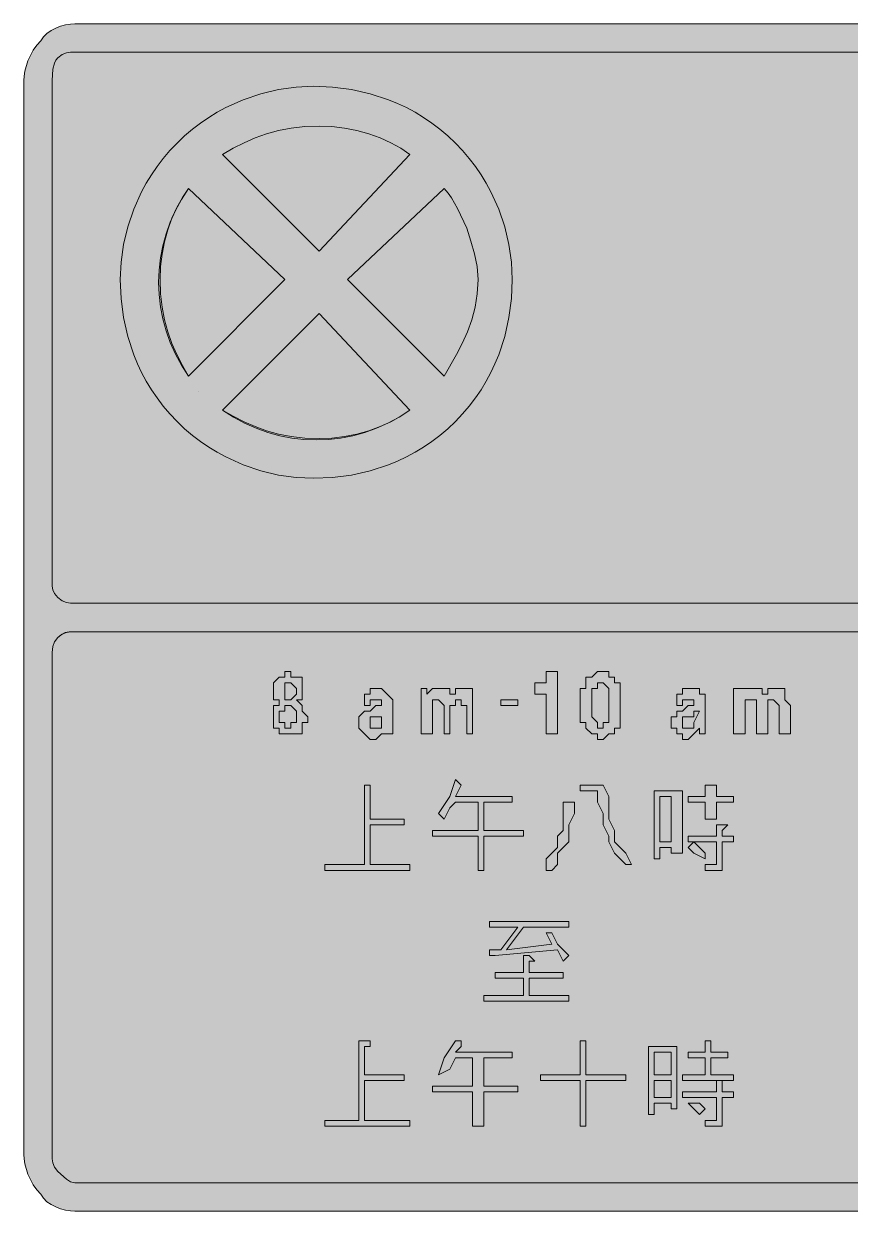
# Model space of a CAD drawing. Header units: metres. Extents: x 76 to 493, y 11 to 261.
# Drawn here: x 76.3 to 250.9, y 10.6 to 261.4 of the extents above; entities that cross this region are included whole.
import ezdxf

# ---------------------------------------------------------------- set-up
doc = ezdxf.new("R2010")
doc.units = ezdxf.units.M
for name, color, linetype, true_color in [('FILL_BLACK_000000', 7, 'Continuous', 0x000000), ('FILL_PINK_E1E1E1', 7, 'Continuous', 0xe1e1e1), ('FILL_WHITE_FFFFFF', 7, 'Continuous', 0xffffff), ('FILL_YELLOW_FFFF00', 7, 'Continuous', 0xffff00), ('STROKE_BLACK_000000', 7, 'Continuous', 0x000000)]:
    doc.layers.add(name, color=color, linetype=linetype, true_color=true_color)

msp = doc.modelspace()

# ---------------------------------------------------------------- hatches: boundary and pattern name
at = {"layer": 'FILL_BLACK_000000', "true_color": 0x000000}
h = msp.add_hatch(color=7, dxfattribs=at)
h.dxf.hatch_style = 1
h.paths.add_polyline_path([(483.18, 261.13), (484.3, 260.85), (485.34, 260.46), (486.33, 259.95), (487.27, 259.33), (489.09, 257.76), (489.93, 256.81), (490.67, 255.77), (491.28, 254.68), (491.79, 253.56), (492.47, 251.35), (492.63, 250.31), (492.69, 249.36), (492.69, 22.56), (492.63, 21.44), (492.47, 20.32), (492.2, 19.22), (491.83, 18.15), (491.36, 17.12), (490.79, 16.13), (490.13, 15.19), (489.39, 14.31), (488.56, 13.5), (487.65, 12.77), (486.66, 12.13), (485.6, 11.59), (484.47, 11.15), (483.27, 10.83), (482.01, 10.63), (480.69, 10.56), (87.09, 10.56), (86.14, 10.62), (85.12, 10.78), (84.07, 11.07), (83.04, 11.46), (82.06, 11.97), (81.18, 12.58), (80.45, 13.32), (79.89, 14.16), (79.05, 15.11), (78.31, 16.15), (77.7, 17.24), (77.19, 18.36), (76.51, 20.57), (76.35, 21.61), (76.29, 22.56), (76.29, 249.36), (76.35, 250.31), (76.51, 251.35), (77.19, 253.56), (77.7, 254.68), (78.31, 255.77), (79.05, 256.81), (79.89, 257.76), (80.45, 258.6), (81.18, 259.33), (82.06, 259.95), (83.04, 260.46), (84.07, 260.85), (85.12, 261.13), (86.14, 261.3), (87.09, 261.36), (480.69, 261.36), (481.99, 261.3), (483.18, 261.13)])
h.paths.add_polyline_path([(82.44, 20.76), (82.8, 19.86), (83.49, 18.96), (85.29, 17.31), (86.19, 16.77), (87.09, 16.56), (480.69, 16.56), (481.78, 16.77), (483.09, 17.31), (484.4, 18.08), (485.49, 18.96), (486.18, 19.86), (486.54, 20.76), (486.67, 21.66), (486.69, 22.56), (486.69, 126.96), (486.69, 129.36), (486, 130.07), (485.64, 130.56), (485.51, 131.05), (485.49, 131.76), (485.09, 131.81), (484.78, 131.95), (484.29, 132.36), (483.8, 132.77), (483.49, 132.91), (483.09, 132.96), (480.69, 132.96), (87.09, 132.96), (86.19, 132.94), (85.29, 132.81), (84.39, 132.45), (83.49, 131.76), (82.8, 130.84), (82.44, 129.81), (82.31, 128.55), (82.29, 126.96), (82.29, 22.56), (82.31, 21.66), (82.44, 20.76)], flags=16)
h.paths.add_polyline_path([(483.8, 139.65), (484.29, 140.01), (484.78, 140.14), (485.49, 140.16), (485.89, 140.66), (486.18, 141.25), (486.54, 142.56), (486.69, 144.96), (486.69, 249.36), (486.58, 250.65), (486.26, 251.82), (485.74, 252.84), (485.04, 253.71), (484.17, 254.41), (483.15, 254.93), (481.98, 255.25), (480.69, 255.36), (87.09, 255.36), (86.19, 255.34), (85.29, 255.21), (84.39, 254.85), (83.49, 254.16), (83.09, 253.66), (82.8, 253.07), (82.44, 251.76), (82.29, 249.36), (82.29, 144.96), (82.29, 142.56), (82.44, 141.81), (82.8, 141.04), (83.49, 140.16), (84.39, 139.47), (85.29, 139.11), (86.19, 138.98), (87.09, 138.96), (480.69, 138.96), (483.09, 138.96), (483.8, 139.65)], flags=16)
h = msp.add_hatch(color=7, dxfattribs=at)
h.dxf.hatch_style = 1
h.paths.add_polyline_path([(175.86, 189.56), (174.98, 187.7), (174, 185.86), (172.91, 184.07), (171.72, 182.32), (170.42, 180.62), (169.01, 178.96), (167.49, 177.36), (165.89, 175.84), (164.23, 174.43), (162.53, 173.13), (160.78, 171.94), (158.99, 170.85), (157.15, 169.87), (155.29, 168.99), (153.39, 168.21), (149.51, 166.94), (145.55, 166.05), (141.54, 165.53), (137.49, 165.36), (133.84, 165.53), (130.12, 166.05), (126.37, 166.94), (122.64, 168.21), (118.96, 169.87), (117.16, 170.85), (115.38, 171.94), (113.64, 173.13), (111.95, 174.43), (110.29, 175.84), (108.69, 177.36), (107.17, 178.96), (105.76, 180.62), (104.46, 182.32), (103.27, 184.07), (102.18, 185.86), (101.2, 187.7), (100.32, 189.56), (99.54, 191.46), (98.27, 195.34), (97.38, 199.3), (96.86, 203.31), (96.69, 207.36), (96.86, 211.01), (97.38, 214.73), (98.27, 218.48), (99.54, 222.21), (101.2, 225.89), (102.18, 227.69), (103.27, 229.47), (104.46, 231.21), (105.76, 232.9), (107.17, 234.56), (108.69, 236.16), (110.29, 237.68), (111.95, 239.09), (113.64, 240.39), (115.38, 241.58), (117.16, 242.67), (118.96, 243.65), (122.64, 245.31), (126.37, 246.58), (130.12, 247.47), (133.84, 247.99), (137.49, 248.16), (141.54, 247.99), (145.55, 247.47), (149.51, 246.58), (153.39, 245.31), (155.29, 244.53), (157.15, 243.65), (158.99, 242.67), (160.78, 241.58), (162.53, 240.39), (164.23, 239.09), (165.89, 237.68), (167.49, 236.16), (169.01, 234.56), (170.42, 232.9), (171.72, 231.21), (172.91, 229.47), (174, 227.69), (174.98, 225.89), (176.64, 222.21), (177.91, 218.48), (178.8, 214.73), (179.32, 211.01), (179.49, 207.36), (179.32, 203.31), (178.8, 199.3), (177.91, 195.34), (176.64, 191.46), (175.86, 189.56)])
h.paths.add_polyline_path([(125.37, 175.92), (127.85, 175.03), (130.37, 174.35), (132.93, 173.85), (135.5, 173.56), (138.09, 173.46), (140.68, 173.56), (143.25, 173.85), (145.81, 174.35), (148.33, 175.03), (150.81, 175.92), (153.24, 177), (155.6, 178.28), (157.89, 179.76), (138.69, 200.16), (118.29, 179.76), (120.58, 178.28), (122.94, 177), (125.37, 175.92)], flags=16)
h.paths.add_polyline_path([(170.04, 196.26), (170.96, 198.8), (171.67, 201.47), (172.13, 204.32), (172.29, 207.36), (172.08, 210.06), (171.54, 212.76), (170.77, 215.46), (169.89, 218.16), (167.94, 222.36), (166.68, 224.57), (165.94, 225.61), (165.09, 226.56), (144.69, 207.36), (165.09, 186.96), (167.73, 191.5), (168.95, 193.84), (170.04, 196.26)], flags=16)
h.paths.add_polyline_path([(151.6, 237.24), (149.19, 238.11), (146.66, 238.81), (144.05, 239.33), (141.39, 239.65), (138.69, 239.76), (135.65, 239.65), (132.8, 239.33), (130.13, 238.81), (127.59, 238.11), (125.17, 237.24), (122.83, 236.22), (120.54, 235.05), (118.29, 233.76), (138.69, 213.36), (157.89, 233.76), (155.98, 235.05), (153.88, 236.22), (151.6, 237.24)], flags=16)
h.paths.add_polyline_path([(111.09, 226.56), (109.61, 224.27), (108.33, 221.91), (107.25, 219.48), (106.37, 217), (105.68, 214.48), (105.18, 211.92), (104.89, 209.35), (104.79, 206.76), (104.89, 204.17), (105.18, 201.6), (105.68, 199.04), (106.37, 196.52), (107.25, 194.04), (108.33, 191.61), (109.61, 189.25), (111.09, 186.96), (131.49, 207.36), (111.09, 226.56)], flags=16)
h = msp.add_hatch(color=7, dxfattribs=at)
h.dxf.hatch_style = 1
h.paths.add_polyline_path([(136.29, 114.96), (136.29, 113.76), (135.09, 113.76), (135.09, 112.56), (135.09, 111.36), (133.89, 111.36), (132.69, 111.36), (131.49, 111.36), (130.29, 111.36), (130.29, 112.56), (129.09, 112.56), (129.09, 113.76), (129.09, 114.96), (129.09, 116.16), (129.09, 117.36), (130.29, 117.36), (130.29, 118.56), (129.09, 118.56), (129.09, 119.76), (129.09, 120.96), (129.09, 122.16), (130.29, 123.36), (131.49, 123.36), (131.49, 124.56), (132.69, 124.56), (132.69, 123.36), (133.89, 123.36), (135.09, 123.36), (135.09, 122.16), (135.09, 120.96), (135.09, 119.76), (135.09, 118.56), (133.89, 118.56), (135.09, 117.36), (135.09, 116.16), (136.29, 114.96)])
h.paths.add_polyline_path([(130.29, 114.96), (130.29, 113.76), (131.49, 113.76), (131.49, 112.56), (132.69, 112.56), (132.69, 113.76), (133.89, 113.76), (133.89, 114.96), (133.89, 116.16), (132.69, 117.36), (131.49, 117.36), (131.49, 116.16), (130.29, 116.16), (130.29, 114.96)], flags=16)
h.paths.add_polyline_path([(131.49, 122.16), (131.49, 120.96), (131.49, 119.76), (131.49, 118.56), (132.69, 118.56), (133.89, 119.76), (133.89, 120.96), (132.69, 122.16), (131.49, 122.16)], flags=16)
h = msp.add_hatch(color=7, dxfattribs=at)
h.dxf.hatch_style = 1
h.paths.add_polyline_path([(186.69, 111.36), (186.69, 119.76), (184.29, 119.76), (184.29, 122.16), (185.49, 122.16), (186.69, 122.16), (186.69, 123.36), (186.69, 124.56), (189.09, 124.56), (189.09, 111.36), (186.69, 111.36)])
h = msp.add_hatch(color=7, dxfattribs=at)
h.dxf.hatch_style = 1
h.paths.add_polyline_path([(193.89, 119.76), (193.89, 120.96), (195.09, 120.96), (195.09, 122.16), (195.09, 123.36), (196.29, 123.36), (197.49, 124.56), (198.69, 124.56), (199.89, 124.56), (199.89, 123.36), (201.09, 123.36), (201.09, 122.16), (202.29, 122.16), (202.29, 120.96), (202.29, 119.76), (202.29, 118.56), (202.29, 117.36), (202.29, 116.16), (202.29, 114.96), (202.29, 113.76), (202.29, 112.56), (201.09, 112.56), (201.09, 111.36), (199.89, 111.36), (198.69, 110.16), (197.49, 110.16), (197.49, 111.36), (196.29, 111.36), (195.09, 112.56), (195.09, 113.76), (193.89, 113.76), (193.89, 114.96), (193.89, 116.16), (193.89, 117.36), (193.89, 118.56), (193.89, 119.76)])
h.paths.add_polyline_path([(196.29, 116.16), (196.29, 114.96), (197.49, 113.76), (197.49, 112.56), (198.69, 112.56), (198.69, 113.76), (199.89, 113.76), (199.89, 114.96), (199.89, 116.16), (199.89, 117.36), (199.89, 118.56), (199.89, 119.76), (199.89, 120.96), (198.69, 122.16), (197.49, 122.16), (197.49, 120.96), (196.29, 120.96), (196.29, 119.76), (196.29, 118.56), (196.29, 117.36), (196.29, 116.16)], flags=16)
h = msp.add_hatch(color=7, dxfattribs=at)
h.dxf.hatch_style = 1
h.paths.add_polyline_path([(149.49, 119.76), (149.49, 120.96), (150.69, 120.96), (151.89, 120.96), (153.09, 119.76), (154.29, 118.56), (154.29, 117.36), (154.29, 111.36), (151.89, 111.36), (150.69, 110.16), (149.49, 110.16), (148.29, 111.36), (147.09, 112.56), (147.09, 113.76), (147.09, 114.96), (148.29, 116.16), (149.49, 116.16), (150.69, 117.36), (151.89, 117.36), (151.89, 118.56), (150.69, 118.56), (149.49, 118.56), (149.49, 117.36), (148.29, 117.36), (148.29, 118.56), (148.29, 119.76), (149.49, 119.76)])
h.paths.add_polyline_path([(150.69, 114.96), (149.49, 114.96), (149.49, 113.76), (149.49, 112.56), (150.69, 112.56), (151.89, 112.56), (151.89, 113.76), (151.89, 114.96), (150.69, 114.96)], flags=16)
h = msp.add_hatch(color=7, dxfattribs=at)
h.dxf.hatch_style = 1
h.paths.add_polyline_path([(162.69, 111.36), (160.29, 111.36), (160.29, 120.96), (161.49, 120.96), (161.49, 119.76), (162.69, 120.96), (163.89, 120.96), (165.09, 120.96), (166.29, 120.96), (166.29, 119.76), (167.49, 119.76), (167.49, 120.96), (168.69, 120.96), (169.89, 120.96), (171.09, 120.96), (171.09, 119.76), (171.09, 118.56), (171.09, 117.36), (171.09, 111.36), (169.89, 111.36), (169.89, 116.16), (169.89, 117.36), (168.69, 117.36), (168.69, 118.56), (167.49, 118.56), (167.49, 117.36), (166.29, 117.36), (166.29, 111.36), (165.09, 111.36), (165.09, 116.16), (165.09, 117.36), (163.89, 118.56), (162.69, 118.56), (162.69, 117.36), (162.69, 116.16), (162.69, 111.36)])
h = msp.add_hatch(color=7, dxfattribs=at)
h.dxf.hatch_style = 1
h.paths.add_polyline_path([(214.29, 119.76), (215.49, 119.76), (215.49, 120.96), (216.69, 120.96), (217.89, 120.96), (219.09, 120.96), (219.09, 119.76), (220.29, 119.76), (220.29, 118.56), (220.29, 117.36), (220.29, 111.36), (219.09, 111.36), (219.09, 112.56), (217.89, 111.36), (216.69, 110.16), (215.49, 110.16), (215.49, 111.36), (214.29, 111.36), (214.29, 112.56), (213.09, 112.56), (213.09, 113.76), (213.09, 114.96), (214.29, 114.96), (214.29, 116.16), (215.49, 116.16), (216.69, 117.36), (217.89, 117.36), (217.89, 118.56), (216.69, 118.56), (215.49, 118.56), (215.49, 117.36), (214.29, 117.36), (214.29, 118.56), (214.29, 119.76)])
h.paths.add_polyline_path([(215.49, 113.76), (215.49, 112.56), (216.69, 112.56), (217.89, 112.56), (217.89, 113.76), (219.09, 116.16), (217.89, 116.16), (217.89, 114.96), (216.69, 114.96), (215.49, 114.96), (215.49, 113.76)], flags=16)
h = msp.add_hatch(color=7, dxfattribs=at)
h.dxf.hatch_style = 1
h.paths.add_polyline_path([(231.09, 120.96), (232.29, 120.96), (232.29, 119.76), (233.49, 119.76), (233.49, 120.96), (234.69, 120.96), (235.89, 120.96), (237.09, 120.96), (237.09, 119.76), (237.09, 118.56), (238.29, 117.36), (238.29, 111.36), (235.89, 111.36), (235.89, 116.16), (235.89, 117.36), (234.69, 118.56), (233.49, 118.56), (233.49, 117.36), (233.49, 111.36), (231.09, 111.36), (231.09, 116.16), (231.09, 117.36), (231.09, 118.56), (229.89, 118.56), (228.69, 118.56), (228.69, 117.36), (228.69, 116.16), (228.69, 111.36), (226.29, 111.36), (226.29, 120.96), (228.69, 120.96), (229.89, 120.96), (231.09, 120.96)])
h = msp.add_hatch(color=7, dxfattribs=at)
h.dxf.hatch_style = 1
h.paths.add_polyline_path([(180.69, 118.56), (180.69, 117.36), (177.09, 117.36), (177.09, 118.56), (180.69, 118.56)])
h = msp.add_hatch(color=7, dxfattribs=at)
h.dxf.hatch_style = 1
h.paths.add_polyline_path([(156.69, 92.16), (149.49, 92.16), (149.49, 83.76), (157.89, 83.76), (157.89, 82.56), (139.89, 82.56), (139.89, 83.76), (148.29, 83.76), (148.29, 100.56), (149.49, 100.56), (149.49, 93.36), (156.69, 93.36), (156.69, 92.16)])
h = msp.add_hatch(color=7, dxfattribs=at)
h.dxf.hatch_style = 1
h.paths.add_polyline_path([(179.49, 98.16), (179.49, 96.96), (173.49, 96.96), (173.49, 90.96), (181.89, 90.96), (181.89, 89.76), (173.49, 89.76), (173.49, 82.56), (172.29, 82.56), (172.29, 89.76), (162.69, 89.76), (162.69, 90.96), (172.29, 90.96), (172.29, 96.96), (167.49, 96.96), (166.29, 95.76), (165.09, 93.36), (163.89, 94.56), (166.29, 98.16), (167.49, 101.76), (168.69, 100.56), (167.49, 98.16), (179.49, 98.16)])
h = msp.add_hatch(color=7, dxfattribs=at)
h.dxf.hatch_style = 1
h.paths.add_polyline_path([(199.89, 89.76), (198.69, 92.16), (198.69, 94.56), (197.49, 96.96), (197.49, 99.36), (193.89, 99.36), (193.89, 100.56), (198.69, 100.56), (199.89, 98.16), (199.89, 95.76), (199.89, 93.36), (201.09, 90.96), (201.09, 88.56), (202.29, 87.36), (203.49, 86.16), (204.69, 83.76), (203.49, 83.76), (202.29, 84.96), (201.09, 86.16), (199.89, 88.56), (199.89, 89.76)])
h = msp.add_hatch(color=7, dxfattribs=at)
h.dxf.hatch_style = 1
h.paths.add_polyline_path([(220.29, 96.96), (217.89, 96.96), (216.69, 96.96), (216.69, 98.16), (217.89, 98.16), (220.29, 98.16), (220.29, 100.56), (221.49, 100.56), (222.69, 100.56), (222.69, 98.16), (226.29, 98.16), (226.29, 96.96), (222.69, 96.96), (222.69, 94.56), (222.69, 93.36), (220.29, 93.36), (220.29, 94.56), (220.29, 96.96)])
h = msp.add_hatch(color=7, dxfattribs=at)
h.dxf.hatch_style = 1
h.paths.add_polyline_path([(214.29, 99.36), (215.49, 99.36), (215.49, 86.16), (214.29, 86.16), (213.09, 86.16), (213.09, 87.36), (210.69, 87.36), (210.69, 84.96), (209.49, 84.96), (209.49, 99.36), (214.29, 99.36)])
h.paths.add_polyline_path([(210.69, 92.16), (210.69, 88.56), (213.09, 88.56), (213.09, 92.16), (213.09, 93.36), (213.09, 94.56), (213.09, 98.16), (210.69, 98.16), (210.69, 94.56), (210.69, 93.36), (210.69, 92.16)], flags=16)
h = msp.add_hatch(color=7, dxfattribs=at)
h.dxf.hatch_style = 1
h.paths.add_polyline_path([(189.09, 83.76), (187.89, 82.56), (186.69, 82.56), (186.69, 83.76), (186.69, 84.96), (187.89, 86.16), (189.09, 87.36), (189.09, 89.76), (190.29, 90.96), (190.29, 93.36), (190.29, 94.56), (190.29, 96.96), (192.69, 96.96), (192.69, 95.76), (192.69, 94.56), (191.49, 92.16), (191.49, 89.76), (191.49, 88.56), (190.29, 87.36), (189.09, 86.16), (189.09, 83.76)])
h = msp.add_hatch(color=7, dxfattribs=at)
h.dxf.hatch_style = 1
h.paths.add_polyline_path([(216.69, 88.56), (216.69, 89.76), (222.69, 89.76), (222.69, 92.16), (223.89, 92.16), (225.09, 92.16), (223.89, 90.96), (223.89, 89.76), (225.09, 89.76), (226.29, 89.76), (226.29, 88.56), (225.09, 88.56), (223.89, 88.56), (223.89, 83.76), (223.89, 82.56), (221.49, 82.56), (220.29, 82.56), (220.29, 83.76), (221.49, 83.76), (222.69, 83.76), (222.69, 88.56), (216.69, 88.56)])
h = msp.add_hatch(color=7, dxfattribs=at)
h.dxf.hatch_style = 1
h.paths.add_polyline_path([(217.89, 88.56), (219.09, 87.36), (220.29, 86.16), (220.29, 84.96), (217.89, 86.16), (216.69, 87.36), (217.89, 88.56)])
h = msp.add_hatch(color=7, dxfattribs=at)
h.dxf.hatch_style = 1
h.paths.add_polyline_path([(174.69, 64.56), (174.69, 65.76), (177.09, 65.76), (180.69, 70.56), (174.69, 70.56), (174.69, 71.76), (191.49, 71.76), (191.49, 70.56), (181.89, 70.56), (178.29, 65.76), (187.89, 66.96), (186.69, 69.36), (187.89, 69.36), (189.09, 66.96), (191.49, 64.56), (190.29, 63.36), (189.09, 65.76), (175.89, 64.56), (174.69, 64.56)])
h = msp.add_hatch(color=7, dxfattribs=at)
h.dxf.hatch_style = 1
h.paths.add_polyline_path([(191.49, 56.16), (191.49, 54.96), (173.49, 54.96), (173.49, 56.16), (181.89, 56.16), (181.89, 59.76), (175.89, 59.76), (175.89, 60.96), (181.89, 60.96), (181.89, 64.56), (183.09, 64.56), (184.29, 63.36), (183.09, 63.36), (183.09, 60.96), (190.29, 60.96), (190.29, 59.76), (183.09, 59.76), (183.09, 56.16), (191.49, 56.16)])
h = msp.add_hatch(color=7, dxfattribs=at)
h.dxf.hatch_style = 1
h.paths.add_polyline_path([(139.89, 29.76), (147.09, 29.76), (147.09, 46.56), (148.29, 46.56), (149.49, 46.56), (149.49, 45.36), (148.29, 45.36), (148.29, 39.36), (156.69, 39.36), (156.69, 38.16), (148.29, 38.16), (148.29, 29.76), (157.89, 29.76), (157.89, 28.56), (139.89, 28.56), (139.89, 29.76)])
h = msp.add_hatch(color=7, dxfattribs=at)
h.dxf.hatch_style = 1
h.paths.add_polyline_path([(173.49, 35.76), (173.49, 28.56), (171.09, 28.56), (171.09, 35.76), (162.69, 35.76), (162.69, 36.96), (171.09, 36.96), (171.09, 42.96), (167.49, 42.96), (166.29, 40.56), (163.89, 39.36), (165.09, 42.96), (167.49, 46.56), (168.69, 46.56), (168.69, 45.36), (167.49, 44.16), (179.49, 44.16), (179.49, 42.96), (173.49, 42.96), (173.49, 36.96), (180.69, 36.96), (180.69, 35.76), (173.49, 35.76)])
h = msp.add_hatch(color=7, dxfattribs=at)
h.dxf.hatch_style = 1
h.paths.add_polyline_path([(203.49, 39.36), (203.49, 38.16), (195.09, 38.16), (195.09, 28.56), (193.89, 28.56), (193.89, 38.16), (185.49, 38.16), (185.49, 39.36), (193.89, 39.36), (193.89, 46.56), (195.09, 46.56), (195.09, 39.36), (203.49, 39.36)])
h = msp.add_hatch(color=7, dxfattribs=at)
h.dxf.hatch_style = 1
h.paths.add_polyline_path([(214.29, 45.36), (214.29, 32.16), (213.09, 32.16), (213.09, 33.36), (210.69, 33.36), (209.49, 33.36), (209.49, 30.96), (208.29, 30.96), (208.29, 45.36), (214.29, 45.36)])
h.paths.add_polyline_path([(210.69, 44.16), (209.49, 44.16), (209.49, 39.36), (210.69, 39.36), (213.09, 39.36), (213.09, 44.16), (210.69, 44.16)], flags=16)
h.paths.add_polyline_path([(213.09, 38.16), (210.69, 38.16), (209.49, 38.16), (209.49, 34.56), (210.69, 34.56), (213.09, 34.56), (213.09, 38.16)], flags=16)
h = msp.add_hatch(color=7, dxfattribs=at)
h.dxf.hatch_style = 1
h.paths.add_polyline_path([(225.09, 42.96), (221.49, 42.96), (221.49, 39.36), (226.29, 39.36), (226.29, 38.16), (215.49, 38.16), (215.49, 39.36), (220.29, 39.36), (220.29, 42.96), (216.69, 42.96), (216.69, 44.16), (220.29, 44.16), (220.29, 46.56), (221.49, 46.56), (221.49, 44.16), (225.09, 44.16), (225.09, 42.96)])
h = msp.add_hatch(color=7, dxfattribs=at)
h.dxf.hatch_style = 1
h.paths.add_polyline_path([(216.69, 34.56), (215.49, 34.56), (215.49, 35.76), (216.69, 35.76), (222.69, 35.76), (222.69, 38.16), (223.89, 38.16), (223.89, 36.96), (223.89, 35.76), (226.29, 35.76), (226.29, 34.56), (223.89, 34.56), (223.89, 29.76), (223.89, 28.56), (222.69, 28.56), (221.49, 28.56), (220.29, 28.56), (220.29, 29.76), (222.69, 29.76), (222.69, 34.56), (216.69, 34.56)])
h = msp.add_hatch(color=7, dxfattribs=at)
h.dxf.hatch_style = 1
h.paths.add_polyline_path([(216.69, 33.36), (219.09, 33.36), (220.29, 32.16), (219.09, 30.96), (217.89, 32.16), (216.69, 33.36)])
at = {"layer": 'FILL_PINK_E1E1E1', "true_color": 0xe1e1e1}
h = msp.add_hatch(color=7, dxfattribs=at)
h.dxf.hatch_style = 1
h.paths.add_polyline_path([(118.29, 233.76), (120.54, 235.05), (122.83, 236.22), (125.17, 237.24), (127.59, 238.11), (130.13, 238.81), (132.8, 239.33), (135.65, 239.65), (138.69, 239.76), (141.39, 239.65), (144.05, 239.33), (146.66, 238.81), (149.19, 238.11), (151.6, 237.24), (153.88, 236.22), (155.98, 235.05), (157.89, 233.76), (138.69, 213.36), (118.29, 233.76)])
h = msp.add_hatch(color=7, dxfattribs=at)
h.dxf.hatch_style = 1
h.paths.add_polyline_path([(109.8, 189.21), (108.63, 191.5), (107.61, 193.84), (106.74, 196.26), (106.04, 198.8), (105.52, 201.47), (105.2, 204.32), (105.09, 207.36), (105.2, 210.06), (105.52, 212.72), (106.04, 215.33), (106.74, 217.86), (107.61, 220.27), (108.63, 222.55), (109.8, 224.65), (111.09, 226.56), (131.49, 207.36), (111.09, 186.96), (109.8, 189.21)])
h = msp.add_hatch(color=7, dxfattribs=at)
h.dxf.hatch_style = 1
h.paths.add_polyline_path([(165.09, 226.56), (165.94, 225.61), (166.68, 224.57), (167.94, 222.36), (169.89, 218.16), (170.77, 215.46), (171.54, 212.76), (172.08, 210.06), (172.29, 207.36), (172.13, 204.32), (171.67, 201.47), (170.96, 198.8), (170.04, 196.26), (168.95, 193.84), (167.73, 191.5), (165.09, 186.96), (144.69, 207.36), (165.09, 226.56)])
h = msp.add_hatch(color=7, dxfattribs=at)
h.dxf.hatch_style = 1
h.paths.add_polyline_path([(157.89, 179.76), (155.98, 178.47), (153.88, 177.3), (151.6, 176.28), (149.19, 175.41), (146.66, 174.71), (144.05, 174.19), (141.39, 173.87), (138.69, 173.76), (135.65, 173.87), (132.8, 174.19), (130.13, 174.71), (127.59, 175.41), (125.17, 176.28), (122.83, 177.3), (120.54, 178.47), (118.29, 179.76), (138.69, 200.16), (157.89, 179.76)])
at = {"layer": 'FILL_WHITE_FFFFFF', "true_color": 0xffffff}
h = msp.add_hatch(color=7, dxfattribs=at)
h.dxf.hatch_style = 1
h.paths.add_polyline_path([(283.89, 16.56), (87.09, 16.56), (86.19, 16.77), (85.29, 17.31), (83.49, 18.96), (82.8, 19.86), (82.44, 20.76), (82.31, 21.66), (82.29, 22.56), (82.29, 126.96), (82.31, 128.55), (82.44, 129.81), (82.8, 130.84), (83.49, 131.76), (84.24, 132.36), (85.01, 132.77), (85.89, 132.96), (87.09, 132.96), (283.89, 132.96), (283.89, 16.56)])
at = {"layer": 'FILL_YELLOW_FFFF00', "true_color": 0xffff00}
h = msp.add_hatch(color=7, dxfattribs=at)
h.dxf.hatch_style = 1
h.paths.add_polyline_path([(87.09, 138.96), (86.19, 138.98), (85.29, 139.11), (84.39, 139.47), (83.49, 140.16), (82.8, 141.04), (82.44, 141.81), (82.29, 142.56), (82.29, 144.96), (82.29, 249.36), (82.44, 251.76), (82.8, 253.07), (83.09, 253.66), (83.49, 254.16), (84.39, 254.85), (85.29, 255.21), (86.19, 255.34), (87.09, 255.36), (480.69, 255.36), (481.98, 255.25), (483.15, 254.93), (484.17, 254.41), (485.04, 253.71), (485.74, 252.84), (486.26, 251.82), (486.58, 250.65), (486.69, 249.36), (486.69, 144.96), (486.54, 142.56), (486.18, 141.25), (485.89, 140.66), (485.49, 140.16), (484.99, 139.76), (484.4, 139.47), (483.09, 139.11), (480.69, 138.96), (87.09, 138.96)])

# ---------------------------------------------------------------- linework, layer by layer
at = {"layer": 'FILL_BLACK_000000', "lineweight": 0, "true_color": 0x000000}
for points in [[(480.69, 10.56), (87.09, 10.56), (86.14, 10.62), (85.12, 10.78), (84.07, 11.07), (83.04, 11.46), (82.06, 11.97), (81.18, 12.58), (80.45, 13.32), (79.89, 14.16), (79.05, 15.11), (78.31, 16.15), (77.7, 17.24), (77.19, 18.36), (76.51, 20.57), (76.35, 21.61), (76.29, 22.56), (76.29, 249.36), (76.35, 250.31), (76.51, 251.35), (77.19, 253.56), (77.7, 254.68), (78.31, 255.77), (79.05, 256.81), (79.89, 257.76), (80.45, 258.6), (81.18, 259.33), (82.06, 259.95), (83.04, 260.46), (84.07, 260.85), (85.12, 261.13), (86.14, 261.3), (87.09, 261.36), (480.69, 261.36)], [(480.69, 255.36), (87.09, 255.36), (86.19, 255.34), (85.29, 255.21), (84.39, 254.85), (83.49, 254.16), (83.09, 253.66), (82.8, 253.07), (82.44, 251.76), (82.29, 249.36), (82.29, 144.96), (82.29, 142.56), (82.44, 141.81), (82.8, 141.04), (83.49, 140.16), (84.39, 139.47), (85.29, 139.11), (86.19, 138.98), (87.09, 138.96), (480.69, 138.96)], [(480.69, 132.96), (87.09, 132.96), (86.19, 132.94), (85.29, 132.81), (84.39, 132.45), (83.49, 131.76), (82.8, 130.84), (82.44, 129.81), (82.31, 128.55), (82.29, 126.96), (82.29, 22.56), (82.31, 21.66), (82.44, 20.76), (82.8, 19.86), (83.49, 18.96), (85.29, 17.31), (86.19, 16.77), (87.09, 16.56), (480.69, 16.56)]]:
    msp.add_lwpolyline(points, dxfattribs=at)
for points in [[(175.86, 189.56), (174.98, 187.7), (174, 185.86), (172.91, 184.07), (171.72, 182.32), (170.42, 180.62), (169.01, 178.96), (167.49, 177.36), (165.89, 175.84), (164.23, 174.43), (162.53, 173.13), (160.78, 171.94), (158.99, 170.85), (157.15, 169.87), (155.29, 168.99), (153.39, 168.21), (149.51, 166.94), (145.55, 166.05), (141.54, 165.53), (137.49, 165.36), (133.84, 165.53), (130.12, 166.05), (126.37, 166.94), (122.64, 168.21), (118.96, 169.87), (117.16, 170.85), (115.38, 171.94), (113.64, 173.13), (111.95, 174.43), (110.29, 175.84), (108.69, 177.36), (107.17, 178.96), (105.76, 180.62), (104.46, 182.32), (103.27, 184.07), (102.18, 185.86), (101.2, 187.7), (100.32, 189.56), (99.54, 191.46), (98.27, 195.34), (97.38, 199.3), (96.86, 203.31), (96.69, 207.36), (96.86, 211.01), (97.38, 214.73), (98.27, 218.48), (99.54, 222.21), (101.2, 225.89), (102.18, 227.69), (103.27, 229.47), (104.46, 231.21), (105.76, 232.9), (107.17, 234.56), (108.69, 236.16), (110.29, 237.68), (111.95, 239.09), (113.64, 240.39), (115.38, 241.58), (117.16, 242.67), (118.96, 243.65), (122.64, 245.31), (126.37, 246.58), (130.12, 247.47), (133.84, 247.99), (137.49, 248.16), (141.54, 247.99), (145.55, 247.47), (149.51, 246.58), (153.39, 245.31), (155.29, 244.53), (157.15, 243.65), (158.99, 242.67), (160.78, 241.58), (162.53, 240.39), (164.23, 239.09), (165.89, 237.68), (167.49, 236.16), (169.01, 234.56), (170.42, 232.9), (171.72, 231.21), (172.91, 229.47), (174, 227.69), (174.98, 225.89), (176.64, 222.21), (177.91, 218.48), (178.8, 214.73), (179.32, 211.01), (179.49, 207.36), (179.32, 203.31), (178.8, 199.3), (177.91, 195.34), (176.64, 191.46)], [(151.6, 237.24), (149.19, 238.11), (146.66, 238.81), (144.05, 239.33), (141.39, 239.65), (138.69, 239.76), (135.65, 239.65), (132.8, 239.33), (130.13, 238.81), (127.59, 238.11), (125.17, 237.24), (122.83, 236.22), (120.54, 235.05), (118.29, 233.76), (138.69, 213.36), (157.89, 233.76), (155.98, 235.05), (153.88, 236.22)], [(111.09, 226.56), (109.61, 224.27), (108.33, 221.91), (107.25, 219.48), (106.37, 217), (105.68, 214.48), (105.18, 211.92), (104.89, 209.35), (104.79, 206.76), (104.89, 204.17), (105.18, 201.6), (105.68, 199.04), (106.37, 196.52), (107.25, 194.04), (108.33, 191.61), (109.61, 189.25), (111.09, 186.96), (131.49, 207.36)], [(170.04, 196.26), (170.96, 198.8), (171.67, 201.47), (172.13, 204.32), (172.29, 207.36), (172.08, 210.06), (171.54, 212.76), (170.77, 215.46), (169.89, 218.16), (167.94, 222.36), (166.68, 224.57), (165.94, 225.61), (165.09, 226.56), (144.69, 207.36), (165.09, 186.96), (167.73, 191.5), (168.95, 193.84)], [(125.37, 175.92), (127.85, 175.03), (130.37, 174.35), (132.93, 173.85), (135.5, 173.56), (138.09, 173.46), (140.68, 173.56), (143.25, 173.85), (145.81, 174.35), (148.33, 175.03), (150.81, 175.92), (153.24, 177), (155.6, 178.28), (157.89, 179.76), (138.69, 200.16), (118.29, 179.76), (120.58, 178.28), (122.94, 177)], [(136.29, 114.96), (136.29, 113.76), (135.09, 113.76), (135.09, 112.56), (135.09, 111.36), (133.89, 111.36), (132.69, 111.36), (131.49, 111.36), (130.29, 111.36), (130.29, 112.56), (129.09, 112.56), (129.09, 113.76), (129.09, 114.96), (129.09, 116.16), (129.09, 117.36), (130.29, 117.36), (130.29, 118.56), (129.09, 118.56), (129.09, 119.76), (129.09, 120.96), (129.09, 122.16), (130.29, 123.36), (131.49, 123.36), (131.49, 124.56), (132.69, 124.56), (132.69, 123.36), (133.89, 123.36), (135.09, 123.36), (135.09, 122.16), (135.09, 120.96), (135.09, 119.76), (135.09, 118.56), (133.89, 118.56), (135.09, 117.36), (135.09, 116.16)], [(186.69, 111.36), (186.69, 119.76), (184.29, 119.76), (184.29, 122.16), (185.49, 122.16), (186.69, 122.16), (186.69, 123.36), (186.69, 124.56), (189.09, 124.56), (189.09, 111.36)], [(193.89, 119.76), (193.89, 120.96), (195.09, 120.96), (195.09, 122.16), (195.09, 123.36), (196.29, 123.36), (197.49, 124.56), (198.69, 124.56), (199.89, 124.56), (199.89, 123.36), (201.09, 123.36), (201.09, 122.16), (202.29, 122.16), (202.29, 120.96), (202.29, 119.76), (202.29, 118.56), (202.29, 117.36), (202.29, 116.16), (202.29, 114.96), (202.29, 113.76), (202.29, 112.56), (201.09, 112.56), (201.09, 111.36), (199.89, 111.36), (198.69, 110.16), (197.49, 110.16), (197.49, 111.36), (196.29, 111.36), (195.09, 112.56), (195.09, 113.76), (193.89, 113.76), (193.89, 114.96), (193.89, 116.16), (193.89, 117.36), (193.89, 118.56)], [(131.49, 122.16), (131.49, 120.96), (131.49, 119.76), (131.49, 118.56), (132.69, 118.56), (133.89, 119.76), (133.89, 120.96), (132.69, 122.16)], [(149.49, 119.76), (149.49, 120.96), (150.69, 120.96), (151.89, 120.96), (153.09, 119.76), (154.29, 118.56), (154.29, 117.36), (154.29, 111.36), (151.89, 111.36), (150.69, 110.16), (149.49, 110.16), (148.29, 111.36), (147.09, 112.56), (147.09, 113.76), (147.09, 114.96), (148.29, 116.16), (149.49, 116.16), (150.69, 117.36), (151.89, 117.36), (151.89, 118.56), (150.69, 118.56), (149.49, 118.56), (149.49, 117.36), (148.29, 117.36), (148.29, 118.56), (148.29, 119.76)], [(162.69, 111.36), (160.29, 111.36), (160.29, 120.96), (161.49, 120.96), (161.49, 119.76), (162.69, 120.96), (163.89, 120.96), (165.09, 120.96), (166.29, 120.96), (166.29, 119.76), (167.49, 119.76), (167.49, 120.96), (168.69, 120.96), (169.89, 120.96), (171.09, 120.96), (171.09, 119.76), (171.09, 118.56), (171.09, 117.36), (171.09, 111.36), (169.89, 111.36), (169.89, 116.16), (169.89, 117.36), (168.69, 117.36), (168.69, 118.56), (167.49, 118.56), (167.49, 117.36), (166.29, 117.36), (166.29, 111.36), (165.09, 111.36), (165.09, 116.16), (165.09, 117.36), (163.89, 118.56), (162.69, 118.56), (162.69, 117.36), (162.69, 116.16)], [(196.29, 116.16), (196.29, 114.96), (197.49, 113.76), (197.49, 112.56), (198.69, 112.56), (198.69, 113.76), (199.89, 113.76), (199.89, 114.96), (199.89, 116.16), (199.89, 117.36), (199.89, 118.56), (199.89, 119.76), (199.89, 120.96), (198.69, 122.16), (197.49, 122.16), (197.49, 120.96), (196.29, 120.96), (196.29, 119.76), (196.29, 118.56), (196.29, 117.36)], [(214.29, 119.76), (215.49, 119.76), (215.49, 120.96), (216.69, 120.96), (217.89, 120.96), (219.09, 120.96), (219.09, 119.76), (220.29, 119.76), (220.29, 118.56), (220.29, 117.36), (220.29, 111.36), (219.09, 111.36), (219.09, 112.56), (217.89, 111.36), (216.69, 110.16), (215.49, 110.16), (215.49, 111.36), (214.29, 111.36), (214.29, 112.56), (213.09, 112.56), (213.09, 113.76), (213.09, 114.96), (214.29, 114.96), (214.29, 116.16), (215.49, 116.16), (216.69, 117.36), (217.89, 117.36), (217.89, 118.56), (216.69, 118.56), (215.49, 118.56), (215.49, 117.36), (214.29, 117.36), (214.29, 118.56)], [(231.09, 120.96), (232.29, 120.96), (232.29, 119.76), (233.49, 119.76), (233.49, 120.96), (234.69, 120.96), (235.89, 120.96), (237.09, 120.96), (237.09, 119.76), (237.09, 118.56), (238.29, 117.36), (238.29, 111.36), (235.89, 111.36), (235.89, 116.16), (235.89, 117.36), (234.69, 118.56), (233.49, 118.56), (233.49, 117.36), (233.49, 111.36), (231.09, 111.36), (231.09, 116.16), (231.09, 117.36), (231.09, 118.56), (229.89, 118.56), (228.69, 118.56), (228.69, 117.36), (228.69, 116.16), (228.69, 111.36), (226.29, 111.36), (226.29, 120.96), (228.69, 120.96), (229.89, 120.96)], [(180.69, 118.56), (180.69, 117.36), (177.09, 117.36), (177.09, 118.56)], [(130.29, 114.96), (130.29, 113.76), (131.49, 113.76), (131.49, 112.56), (132.69, 112.56), (132.69, 113.76), (133.89, 113.76), (133.89, 114.96), (133.89, 116.16), (132.69, 117.36), (131.49, 117.36), (131.49, 116.16), (130.29, 116.16)], [(215.49, 113.76), (215.49, 112.56), (216.69, 112.56), (217.89, 112.56), (217.89, 113.76), (219.09, 116.16), (217.89, 116.16), (217.89, 114.96), (216.69, 114.96), (215.49, 114.96)], [(150.69, 114.96), (149.49, 114.96), (149.49, 113.76), (149.49, 112.56), (150.69, 112.56), (151.89, 112.56), (151.89, 113.76), (151.89, 114.96)], [(156.69, 92.16), (149.49, 92.16), (149.49, 83.76), (157.89, 83.76), (157.89, 82.56), (139.89, 82.56), (139.89, 83.76), (148.29, 83.76), (148.29, 100.56), (149.49, 100.56), (149.49, 93.36), (156.69, 93.36)], [(179.49, 98.16), (179.49, 96.96), (173.49, 96.96), (173.49, 90.96), (181.89, 90.96), (181.89, 89.76), (173.49, 89.76), (173.49, 82.56), (172.29, 82.56), (172.29, 89.76), (162.69, 89.76), (162.69, 90.96), (172.29, 90.96), (172.29, 96.96), (167.49, 96.96), (166.29, 95.76), (165.09, 93.36), (163.89, 94.56), (166.29, 98.16), (167.49, 101.76), (168.69, 100.56), (167.49, 98.16)], [(199.89, 89.76), (198.69, 92.16), (198.69, 94.56), (197.49, 96.96), (197.49, 99.36), (193.89, 99.36), (193.89, 100.56), (198.69, 100.56), (199.89, 98.16), (199.89, 95.76), (199.89, 93.36), (201.09, 90.96), (201.09, 88.56), (202.29, 87.36), (203.49, 86.16), (204.69, 83.76), (203.49, 83.76), (202.29, 84.96), (201.09, 86.16), (199.89, 88.56)], [(220.29, 96.96), (217.89, 96.96), (216.69, 96.96), (216.69, 98.16), (217.89, 98.16), (220.29, 98.16), (220.29, 100.56), (221.49, 100.56), (222.69, 100.56), (222.69, 98.16), (226.29, 98.16), (226.29, 96.96), (222.69, 96.96), (222.69, 94.56), (222.69, 93.36), (220.29, 93.36), (220.29, 94.56)], [(214.29, 99.36), (215.49, 99.36), (215.49, 86.16), (214.29, 86.16), (213.09, 86.16), (213.09, 87.36), (210.69, 87.36), (210.69, 84.96), (209.49, 84.96), (209.49, 99.36)], [(210.69, 92.16), (210.69, 88.56), (213.09, 88.56), (213.09, 92.16), (213.09, 93.36), (213.09, 94.56), (213.09, 98.16), (210.69, 98.16), (210.69, 94.56), (210.69, 93.36)], [(189.09, 83.76), (187.89, 82.56), (186.69, 82.56), (186.69, 83.76), (186.69, 84.96), (187.89, 86.16), (189.09, 87.36), (189.09, 89.76), (190.29, 90.96), (190.29, 93.36), (190.29, 94.56), (190.29, 96.96), (192.69, 96.96), (192.69, 95.76), (192.69, 94.56), (191.49, 92.16), (191.49, 89.76), (191.49, 88.56), (190.29, 87.36), (189.09, 86.16)], [(216.69, 88.56), (216.69, 89.76), (222.69, 89.76), (222.69, 92.16), (223.89, 92.16), (225.09, 92.16), (223.89, 90.96), (223.89, 89.76), (225.09, 89.76), (226.29, 89.76), (226.29, 88.56), (225.09, 88.56), (223.89, 88.56), (223.89, 83.76), (223.89, 82.56), (221.49, 82.56), (220.29, 82.56), (220.29, 83.76), (221.49, 83.76), (222.69, 83.76), (222.69, 88.56)], [(217.89, 88.56), (219.09, 87.36), (220.29, 86.16), (220.29, 84.96), (217.89, 86.16), (216.69, 87.36)], [(174.69, 64.56), (174.69, 65.76), (177.09, 65.76), (180.69, 70.56), (174.69, 70.56), (174.69, 71.76), (191.49, 71.76), (191.49, 70.56), (181.89, 70.56), (178.29, 65.76), (187.89, 66.96), (186.69, 69.36), (187.89, 69.36), (189.09, 66.96), (191.49, 64.56), (190.29, 63.36), (189.09, 65.76), (175.89, 64.56)], [(191.49, 56.16), (191.49, 54.96), (173.49, 54.96), (173.49, 56.16), (181.89, 56.16), (181.89, 59.76), (175.89, 59.76), (175.89, 60.96), (181.89, 60.96), (181.89, 64.56), (183.09, 64.56), (184.29, 63.36), (183.09, 63.36), (183.09, 60.96), (190.29, 60.96), (190.29, 59.76), (183.09, 59.76), (183.09, 56.16)], [(139.89, 29.76), (147.09, 29.76), (147.09, 46.56), (148.29, 46.56), (149.49, 46.56), (149.49, 45.36), (148.29, 45.36), (148.29, 39.36), (156.69, 39.36), (156.69, 38.16), (148.29, 38.16), (148.29, 29.76), (157.89, 29.76), (157.89, 28.56), (139.89, 28.56)], [(173.49, 35.76), (173.49, 28.56), (171.09, 28.56), (171.09, 35.76), (162.69, 35.76), (162.69, 36.96), (171.09, 36.96), (171.09, 42.96), (167.49, 42.96), (166.29, 40.56), (163.89, 39.36), (165.09, 42.96), (167.49, 46.56), (168.69, 46.56), (168.69, 45.36), (167.49, 44.16), (179.49, 44.16), (179.49, 42.96), (173.49, 42.96), (173.49, 36.96), (180.69, 36.96), (180.69, 35.76)], [(203.49, 39.36), (203.49, 38.16), (195.09, 38.16), (195.09, 28.56), (193.89, 28.56), (193.89, 38.16), (185.49, 38.16), (185.49, 39.36), (193.89, 39.36), (193.89, 46.56), (195.09, 46.56), (195.09, 39.36)], [(214.29, 45.36), (214.29, 32.16), (213.09, 32.16), (213.09, 33.36), (210.69, 33.36), (209.49, 33.36), (209.49, 30.96), (208.29, 30.96), (208.29, 45.36)], [(225.09, 42.96), (221.49, 42.96), (221.49, 39.36), (226.29, 39.36), (226.29, 38.16), (215.49, 38.16), (215.49, 39.36), (220.29, 39.36), (220.29, 42.96), (216.69, 42.96), (216.69, 44.16), (220.29, 44.16), (220.29, 46.56), (221.49, 46.56), (221.49, 44.16), (225.09, 44.16)], [(210.69, 44.16), (209.49, 44.16), (209.49, 39.36), (210.69, 39.36), (213.09, 39.36), (213.09, 44.16)], [(213.09, 38.16), (210.69, 38.16), (209.49, 38.16), (209.49, 34.56), (210.69, 34.56), (213.09, 34.56)], [(216.69, 34.56), (215.49, 34.56), (215.49, 35.76), (216.69, 35.76), (222.69, 35.76), (222.69, 38.16), (223.89, 38.16), (223.89, 36.96), (223.89, 35.76), (226.29, 35.76), (226.29, 34.56), (223.89, 34.56), (223.89, 29.76), (223.89, 28.56), (222.69, 28.56), (221.49, 28.56), (220.29, 28.56), (220.29, 29.76), (222.69, 29.76), (222.69, 34.56)], [(216.69, 33.36), (219.09, 33.36), (220.29, 32.16), (219.09, 30.96), (217.89, 32.16)]]:
    msp.add_lwpolyline(points, close=True, dxfattribs=at)
at = {"layer": 'FILL_PINK_E1E1E1', "lineweight": 0, "true_color": 0xe1e1e1}
for points in [[(118.29, 233.76), (120.54, 235.05), (122.83, 236.22), (125.17, 237.24), (127.59, 238.11), (130.13, 238.81), (132.8, 239.33), (135.65, 239.65), (138.69, 239.76), (141.39, 239.65), (144.05, 239.33), (146.66, 238.81), (149.19, 238.11), (151.6, 237.24), (153.88, 236.22), (155.98, 235.05), (157.89, 233.76), (138.69, 213.36)], [(109.8, 189.21), (108.63, 191.5), (107.61, 193.84), (106.74, 196.26), (106.04, 198.8), (105.52, 201.47), (105.2, 204.32), (105.09, 207.36), (105.2, 210.06), (105.52, 212.72), (106.04, 215.33), (106.74, 217.86), (107.61, 220.27), (108.63, 222.55), (109.8, 224.65), (111.09, 226.56), (131.49, 207.36), (111.09, 186.96)], [(165.09, 226.56), (165.94, 225.61), (166.68, 224.57), (167.94, 222.36), (169.89, 218.16), (170.77, 215.46), (171.54, 212.76), (172.08, 210.06), (172.29, 207.36), (172.13, 204.32), (171.67, 201.47), (170.96, 198.8), (170.04, 196.26), (168.95, 193.84), (167.73, 191.5), (165.09, 186.96), (144.69, 207.36)], [(157.89, 179.76), (155.98, 178.47), (153.88, 177.3), (151.6, 176.28), (149.19, 175.41), (146.66, 174.71), (144.05, 174.19), (141.39, 173.87), (138.69, 173.76), (135.65, 173.87), (132.8, 174.19), (130.13, 174.71), (127.59, 175.41), (125.17, 176.28), (122.83, 177.3), (120.54, 178.47), (118.29, 179.76), (138.69, 200.16)]]:
    msp.add_lwpolyline(points, close=True, dxfattribs=at)
at = {"layer": 'FILL_WHITE_FFFFFF', "lineweight": 0, "true_color": 0xffffff}
msp.add_lwpolyline([(283.89, 16.56), (87.09, 16.56), (86.19, 16.77), (85.29, 17.31), (83.49, 18.96), (82.8, 19.86), (82.44, 20.76), (82.31, 21.66), (82.29, 22.56), (82.29, 126.96), (82.31, 128.55), (82.44, 129.81), (82.8, 130.84), (83.49, 131.76), (84.24, 132.36), (85.01, 132.77), (85.89, 132.96), (87.09, 132.96), (283.89, 132.96)], close=True, dxfattribs=at)
at = {"layer": 'FILL_YELLOW_FFFF00', "lineweight": 0, "true_color": 0xffff00}
msp.add_lwpolyline([(480.69, 138.96), (87.09, 138.96), (86.19, 138.98), (85.29, 139.11), (84.39, 139.47), (83.49, 140.16), (82.8, 141.04), (82.44, 141.81), (82.29, 142.56), (82.29, 144.96), (82.29, 249.36), (82.44, 251.76), (82.8, 253.07), (83.09, 253.66), (83.49, 254.16), (84.39, 254.85), (85.29, 255.21), (86.19, 255.34), (87.09, 255.36), (480.69, 255.36)], dxfattribs=at)
at = {"layer": 'STROKE_BLACK_000000', "lineweight": 0, "true_color": 0x000000}
msp.add_lwpolyline([(113.29, 183.6), (113.29, 183.6)], dxfattribs=at)

doc.saveas('drawing.dxf')
